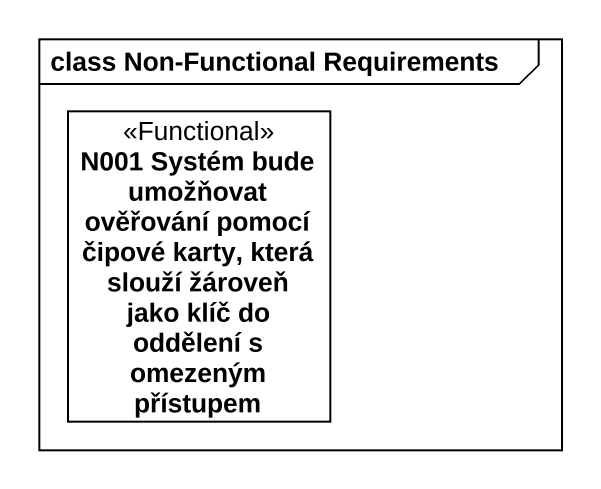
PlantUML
@startuml
mainframe class Non-Functional Requirements
hide circle
hide empty members
class "N001 Systém bude umožňovat ověřování pomocí čipové karty, která slouží žároveň jako klíč do oddělení s omezeným přístupem" as N001_Systém_bude_umožňovat <<Functional>>
@enduml
